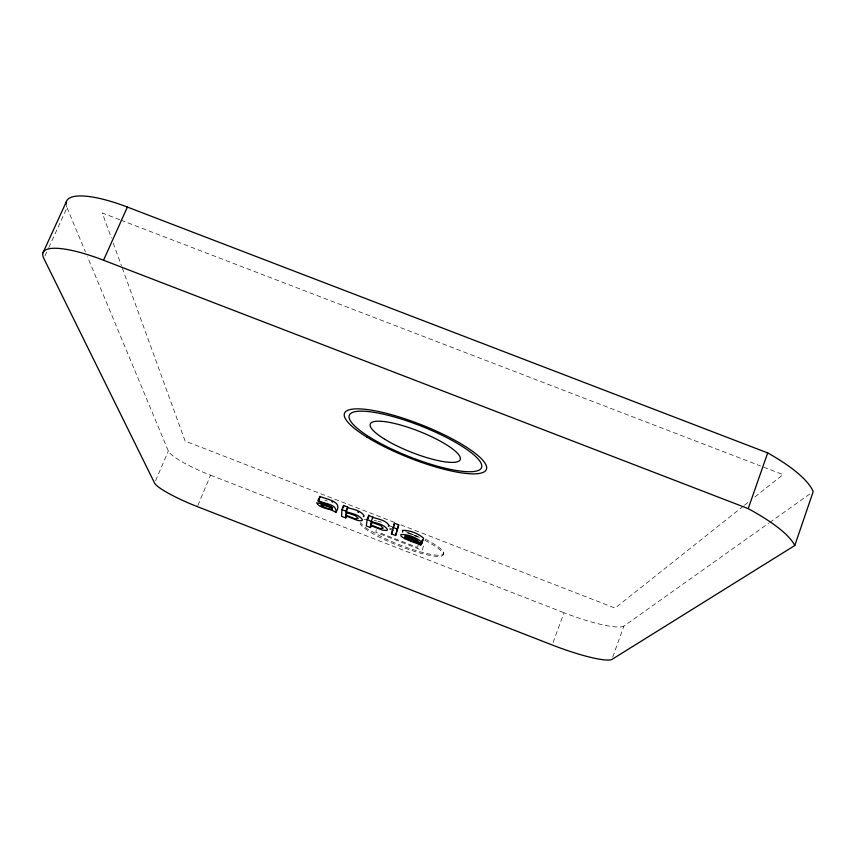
<?xml version="1.0" encoding="UTF-8"?>
<svg xmlns="http://www.w3.org/2000/svg" width="856" height="856" viewBox="0 0 856 856"><rect width="100%" height="100%" fill="white"/><g stroke="black" fill="none" stroke-linecap="round" stroke-linejoin="round"><path stroke-width="0.64" stroke-dasharray="4.28 3.21" d="M376.265 529.725L375.87 532.293L422.158 550.301L424.533 543.046M418.135 545.24L417.45 547.466L381.016 533.299M612.746 657.012L623.863 626.143L768.581 523.284M553.072 642.482L564.04 612.736A56.528 9.812 20.4 0 0 623.863 626.143M443.269 553.875L443.729 552.698M197.864 505.425L210.597 475.208A42.736 7.319 22.7 0 1 168.332 451.037L87.494 256.843M155.61 480.73L168.332 451.037M44.929 256.04L48.246 248.786M48.792 247.577L67.025 207.676A76.28 20.726 24.9 0 1 66.297 205.408M743.383 506.11L615.111 608.113L400.747 524.824M744.42 505.286L748.593 501.969M754.853 496.994L783.005 474.599L761.808 466.456M769.672 522.513L809.937 493.901M324.766 500.161L327.409 501.081M119.754 219.725L102.303 213.016L111.408 238.075M121.006 220.195L760.567 465.974M394.509 522.395L185.131 441.043L121.873 266.89M408.879 532.871L418.402 536.573M407.563 533.02L421.024 538.253M389.491 528.066L394.381 529.96M389.683 529.19L394.648 531.127M210.597 475.208L564.04 612.736M67.025 207.676L85.45 251.931M113.227 243.083L121.424 265.638M424.844 540.318A44.705 7.854 21.5 0 1 423.11 553.864A44.705 7.854 21.5 0 1 360.141 523.605M388.528 525.53A44.705 7.854 21.5 0 1 392.123 526.686M405.733 531.683A44.705 7.854 21.5 0 1 420.007 537.921M425.304 539.12A44.705 7.886 21.5 0 1 438.379 555.255A44.705 7.886 21.5 0 1 384.398 538.264L368.144 529.35A44.705 7.886 21.5 0 1 360.601 522.438M364.067 519.421A44.705 7.886 21.5 0 1 366.079 519.399M374.265 520.469A44.705 7.886 21.5 0 1 376.715 520.983M377.988 521.283A44.705 7.886 21.5 0 1 381.498 522.16"/><path stroke-width="1.28" d="M331.839 509.481L331.85 508.09C313.81 500.728 321.15 507.383 331.839 509.481L332.663 507.448M335.927 512.295C337.146 503.424 323.525 504.045 318.293 500.503L319.951 496.416C326.478 499.562 343.577 500.995 335.927 512.295L331.828 510.176C326.971 508.528 318.924 507.469 316.656 502.868L320.85 503.51L331.861 507.415L328.233 504.933L318.314 501.391L318.293 500.503M345.738 517.934L345.845 515.9L357.797 520.48L361.671 520.801L362.527 519.999C359.37 514.595 351.688 513.504 346.07 511.728L347.75 507.105L343.566 505.479L341.908 509.577L341.64 516.339L345.738 517.934L346.541 515.922M343.459 507.758L343.566 505.479M345.877 515.237L346.027 512.434L355.251 515.558L358.225 518.426L355.326 518.918L345.877 515.237L347.097 512.198M346.07 511.728L347.75 507.105M388.25 526.429L389.191 525.648C386.227 520.202 378.406 519.196 372.874 517.409L368.754 515.269L367.117 519.378L366.325 525.937L370.423 527.531L371.226 525.52M368.348 518.586L368.754 515.269M370.423 527.531L370.691 525.563L382.664 530.153L386.634 530.506L387.575 529.736C384.569 524.321 376.779 523.305 371.237 521.518L367.117 519.378M370.776 524.91L371.151 522.203L380.406 525.338L383.263 528.163L380.235 528.601L370.776 524.91L371.986 521.871M391.47 533.898L394.466 523.209L398.693 524.846L395.6 535.503L391.47 533.898L392.669 530.848M393.771 526.526L394.466 523.209M395.6 535.503L398.693 524.846M421.869 543.293L421.987 542.319C416.444 537.472 408.205 534.251 400.843 534.476L401.09 536.263L405.059 538.916L420.81 544.994C417.846 541.57 408.483 541.848 404.77 537.065L421.869 543.293L423.592 538.21C418.07 533.341 409.81 530.121 402.448 530.378L402.695 532.186M422.393 540.928L422.415 540.008M794.785 545.507A133.761 32.367 19.4 0 0 748.219 508.635L103.544 260.235A76.805 18.49 24.5 0 0 43.827 258.459L154.594 483.105A42.918 6.484 22.6 0 0 197.351 506.634L552.163 644.964A56.774 8.699 20.5 0 0 611.858 659.484L794.785 545.507L813.2 491.579A132.851 36.294 19.1 0 0 767.682 452.91L127.394 207.066A76.28 20.726 24.9 0 0 66.137 204.349M748.219 508.635L767.682 452.91M420.831 544.084L422.019 541.024M420.81 544.994L422.661 540.104M371.237 521.518L372.949 516.896M371.097 524.546L371.9 522.524M318.314 501.391L319.566 498.331M103.544 260.235L127.394 207.066M42.982 252.82L66.447 201.502M363.297 516.735L364.153 515.922C361.039 510.486 353.325 509.395 347.718 507.629M319.095 498.716L318.207 499.604M320.219 497.4L319.951 496.416M392.84 527.339L397.056 528.987M341.908 509.577L346.102 511.203M331.839 501.744L332.545 502.14M357.872 511.995L358.632 512.509M405.637 535.76L404.877 536.038L417.995 541.131L413.78 538.103L405.637 535.76M366.646 436.945A76.291 17.602 21.6 0 0 484.742 471.485A76.291 17.602 21.6 0 0 394.851 415.652A76.291 17.602 21.6 0 0 366.646 436.945M370.092 437.427A71.08 16.392 21.6 0 0 480.013 469.495A71.08 16.392 21.6 0 0 396.028 417.45A71.08 16.392 21.6 0 0 370.092 437.427M384.868 439.321A48.353 11.149 21.6 0 0 459.351 460.763A48.353 11.149 21.6 0 0 401.518 425.304A48.353 11.149 21.6 0 0 384.868 439.321"/></g></svg>
